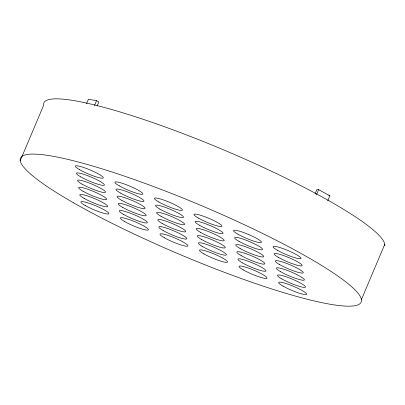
<?xml version="1.0" encoding="UTF-8"?>
<svg xmlns="http://www.w3.org/2000/svg" width="405" height="405" viewBox="0 0 405 405"><rect width="100%" height="100%" fill="white"/><g stroke="black" fill="none" stroke-linecap="round" stroke-linejoin="round"><path stroke-width="0.61" d="M20.25 160.653L43.593 105.391A184.903 26.689 22.9 0 1 213.076 145.496A184.903 26.689 22.9 0 1 384.796 245.622M86.549 103.675L88.417 99.255L96.562 100.703L98.83 101.913L97.119 105.963M94.461 105.675L96.562 100.703M315.019 194.046L316.973 189.418L318.613 189.712L329.888 195.742L327.787 200.713M316.513 194.683L318.613 189.712M361.407 299.614L384.75 244.352M328.794 195.544L329.888 195.742M81.937 184.078A15.157 2.187 22.9 0 0 105.153 192.471A15.157 2.187 22.9 0 0 87.546 182.397A15.157 2.187 22.9 0 0 81.937 184.078M73.604 202.844A184.903 26.689 22.9 0 0 356.835 305.238A184.903 26.689 22.9 0 0 142.049 182.316A184.903 26.689 22.9 0 0 73.604 202.844M237.897 234.186A15.157 2.187 22.9 0 0 261.114 242.58A15.157 2.187 22.9 0 0 243.506 232.505A15.157 2.187 22.9 0 0 237.897 234.186M201.69 239.563A15.157 2.187 22.9 0 0 224.902 247.956A15.157 2.187 22.9 0 0 207.299 237.882A15.157 2.187 22.9 0 0 201.69 239.563M162.142 223.454A15.157 2.187 22.9 0 0 185.358 231.847A15.157 2.187 22.9 0 0 167.751 221.773A15.157 2.187 22.9 0 0 162.142 223.454M198.354 218.082A15.157 2.187 22.9 0 0 221.565 226.471A15.157 2.187 22.9 0 0 203.963 216.397A15.157 2.187 22.9 0 0 198.354 218.082M121.485 200.186A15.157 2.187 22.9 0 0 144.696 208.58A15.157 2.187 22.9 0 0 127.094 198.501A15.157 2.187 22.9 0 0 121.485 200.186M85.273 205.558A15.157 2.187 22.9 0 0 108.489 213.951A15.157 2.187 22.9 0 0 90.882 203.877A15.157 2.187 22.9 0 0 85.273 205.558M79.714 169.756A15.157 2.187 22.9 0 0 102.926 178.149A15.157 2.187 22.9 0 0 85.323 168.075A15.157 2.187 22.9 0 0 79.714 169.756M278.559 257.459A15.157 2.187 22.9 0 0 301.771 265.852A15.157 2.187 22.9 0 0 284.168 255.773A15.157 2.187 22.9 0 0 278.559 257.459M239.011 241.35A15.157 2.187 22.9 0 0 262.227 249.743A15.157 2.187 22.9 0 0 244.62 239.664A15.157 2.187 22.9 0 0 239.011 241.35M123.707 214.508A15.157 2.187 22.9 0 0 146.924 222.902A15.157 2.187 22.9 0 0 129.316 212.822A15.157 2.187 22.9 0 0 123.707 214.508M277.445 250.295A15.157 2.187 22.9 0 0 300.662 258.689A15.157 2.187 22.9 0 0 283.054 248.614A15.157 2.187 22.9 0 0 277.445 250.295M158.806 201.973A15.157 2.187 22.9 0 0 182.022 210.367A15.157 2.187 22.9 0 0 164.415 200.288A15.157 2.187 22.9 0 0 158.806 201.973M119.257 185.865A15.157 2.187 22.9 0 0 142.474 194.258A15.157 2.187 22.9 0 0 124.867 184.184A15.157 2.187 22.9 0 0 119.257 185.865M122.593 207.345A15.157 2.187 22.9 0 0 145.81 215.738A15.157 2.187 22.9 0 0 128.203 205.664A15.157 2.187 22.9 0 0 122.593 207.345M161.028 216.295A15.157 2.187 22.9 0 0 184.245 224.689A15.157 2.187 22.9 0 0 166.637 214.609A15.157 2.187 22.9 0 0 161.028 216.295M199.462 225.241A15.157 2.187 22.9 0 0 222.679 233.634A15.157 2.187 22.9 0 0 205.072 223.56A15.157 2.187 22.9 0 0 199.462 225.241M241.233 255.671A15.157 2.187 22.9 0 0 264.45 264.065A15.157 2.187 22.9 0 0 246.842 253.986A15.157 2.187 22.9 0 0 241.233 255.671M280.781 271.78A15.157 2.187 22.9 0 0 303.998 280.169A15.157 2.187 22.9 0 0 286.391 270.094A15.157 2.187 22.9 0 0 280.781 271.78M240.124 248.508A15.157 2.187 22.9 0 0 263.336 256.902A15.157 2.187 22.9 0 0 245.734 246.827A15.157 2.187 22.9 0 0 240.124 248.508M200.576 232.399A15.157 2.187 22.9 0 0 223.793 240.793A15.157 2.187 22.9 0 0 206.185 230.718A15.157 2.187 22.9 0 0 200.576 232.399M279.668 264.617A15.157 2.187 22.9 0 0 302.884 273.01A15.157 2.187 22.9 0 0 285.277 262.936A15.157 2.187 22.9 0 0 279.668 264.617M83.045 191.236A15.157 2.187 22.9 0 0 106.262 199.63A15.157 2.187 22.9 0 0 88.66 189.555A15.157 2.187 22.9 0 0 83.045 191.236M281.89 278.939A15.157 2.187 22.9 0 0 305.107 287.332A15.157 2.187 22.9 0 0 287.504 277.258A15.157 2.187 22.9 0 0 281.89 278.939M283.004 286.097A15.157 2.187 22.9 0 0 306.22 294.491A15.157 2.187 22.9 0 0 288.613 284.416A15.157 2.187 22.9 0 0 283.004 286.097M242.347 262.83A15.157 2.187 22.9 0 0 265.564 271.223A15.157 2.187 22.9 0 0 247.956 261.149A15.157 2.187 22.9 0 0 242.347 262.83M243.456 269.993A15.157 2.187 22.9 0 0 266.672 278.387A15.157 2.187 22.9 0 0 249.07 268.307A15.157 2.187 22.9 0 0 243.456 269.993M203.912 253.884A15.157 2.187 22.9 0 0 227.129 262.278A15.157 2.187 22.9 0 0 209.522 252.199A15.157 2.187 22.9 0 0 203.912 253.884M202.799 246.721A15.157 2.187 22.9 0 0 226.015 255.115A15.157 2.187 22.9 0 0 208.408 245.04A15.157 2.187 22.9 0 0 202.799 246.721M164.364 237.775A15.157 2.187 22.9 0 0 187.581 246.169A15.157 2.187 22.9 0 0 169.973 236.095A15.157 2.187 22.9 0 0 164.364 237.775M84.159 198.399A15.157 2.187 22.9 0 0 107.376 206.793A15.157 2.187 22.9 0 0 89.768 196.719A15.157 2.187 22.9 0 0 84.159 198.399M124.816 221.667A15.157 2.187 22.9 0 0 148.033 230.06A15.157 2.187 22.9 0 0 130.43 219.986A15.157 2.187 22.9 0 0 124.816 221.667M163.25 230.617A15.157 2.187 22.9 0 0 186.467 239.006A15.157 2.187 22.9 0 0 168.865 228.931A15.157 2.187 22.9 0 0 163.25 230.617M159.919 209.132A15.157 2.187 22.9 0 0 183.131 217.525A15.157 2.187 22.9 0 0 165.529 207.451A15.157 2.187 22.9 0 0 159.919 209.132M120.371 193.023A15.157 2.187 22.9 0 0 143.588 201.417A15.157 2.187 22.9 0 0 125.98 191.342A15.157 2.187 22.9 0 0 120.371 193.023M80.823 176.919A15.157 2.187 22.9 0 0 104.039 185.308A15.157 2.187 22.9 0 0 86.432 175.233A15.157 2.187 22.9 0 0 80.823 176.919"/></g></svg>
